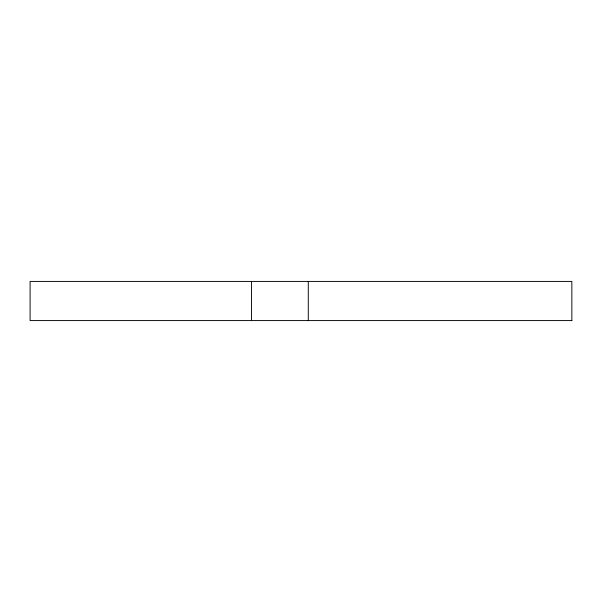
<?xml version="1.0" encoding="UTF-8"?>
<svg xmlns="http://www.w3.org/2000/svg" width="602" height="602" viewBox="0 0 602 602"><rect width="100%" height="100%" fill="white"/><g stroke="black" fill="none" stroke-linecap="round" stroke-linejoin="round"><path stroke-width="0.9" d="M571.9 320.58L30.1 320.58L30.1 281.42L571.847 281.42L571.847 320.58M308.284 281.42L308.284 320.58M251.531 281.42L251.531 320.58"/></g></svg>
